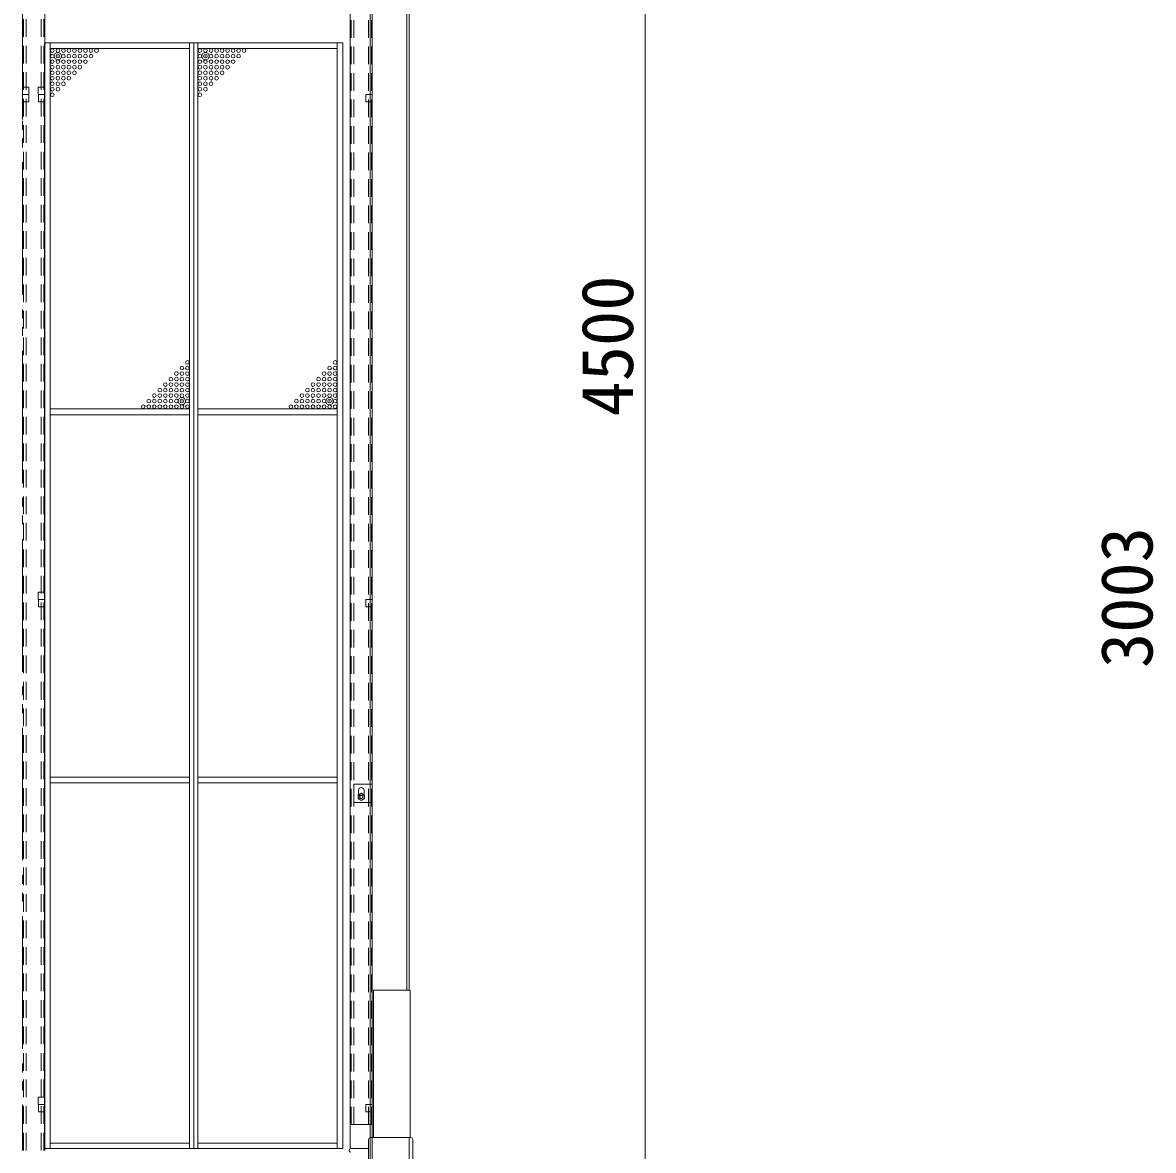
# Model space of a CAD drawing. Units: millimetres, scale not verified. Extents: x -9305 to 9305, y -6415 to 6415.
# Drawn here: x -1598 to 1473, y -3607 to -544 of the extents above; entities that cross this region are included whole.
import ezdxf
from ezdxf.enums import TextEntityAlignment as Align

# ---------------------------------------------------------------- set-up
doc = ezdxf.new("R2010")
doc.units = ezdxf.units.MM
doc.header["$LTSCALE"] = 40
doc.header["$PDMODE"] = 32
doc.header["$PDSIZE"] = 20
doc.linetypes.add('DASHED1', pattern=[1.8, 1.2, -0.6])
doc.linetypes.add('DOUBLE_CHAIN2', pattern=[12.8, 9, -1, 0.6, -0.6, 0.6, -1])
for name, color, linetype, lineweight in [('0-0_0', 7, 'Continuous', 9), ('0-5_CYG-36', 7, 'Continuous', 9), ('0-6_CYG-72', 7, 'Continuous', 9), ('0-B_ﾒッｼュﾊﾟﾈﾙ用ﾌﾞﾛッｸ', 7, 'Continuous', 9)]:
    doc.layers.add(name, color=color, linetype=linetype, lineweight=lineweight)
doc.styles.add('ＭＳ ゴシック', font='')
doc.styles.get('ＭＳ ゴシック').set_extended_font_data('MS Gothic')

msp = doc.modelspace()

# ---------------------------------------------------------------- linework, layer by layer
at = {"layer": '0-0_0'}
for p, q in [((92.64, -3672.47), (92.64, 827.54)), ((92.64, 823.54), (92.64, -3668.47))]:
    msp.add_line(p, q, dxfattribs=at)
at = {"layer": '0-5_CYG-36', "linetype": 'DOUBLE_CHAIN2'}
msp.add_line((-1598.16, 612.51), (-1598.16, -3607.28), dxfattribs=at)
at = {"layer": '0-5_CYG-36'}
for p, q in [((-1598.16, -807.42), (-1598.16, 612.51)), ((-1538.17, -3607.28), (-1538.17, 612.51)), ((-1538.47, -599.48), (-1538.47, -3602.48)), ((-728.47, -599.48), (-1538.47, -599.48)), ((-1523.47, -3602.48), (-1523.47, -599.48)), ((-1144.47, -3602.48), (-1144.47, -599.48)), ((-1133.47, -3602.48), (-1133.47, -599.48)), ((-1122.47, -3602.48), (-1122.47, -599.48)), ((-743.47, -3602.48), (-743.47, -599.48)), ((-728.47, -599.48), (-728.47, -3602.48)), ((-1144.47, -614.48), (-1523.47, -614.48)), ((-743.47, -614.48), (-1122.47, -614.48)), ((-1598.16, -719.48), (-1581.16, -719.48)), ((-1581.16, -719.48), (-1581.16, -759.47)), ((-1555.47, -719.48), (-1555.47, -739.48)), ((-1538.47, -719.48), (-1555.47, -719.48)), ((-1581.16, -739.48), (-1598.16, -739.48)), ((-1581.16, -759.47), (-1597.86, -759.47)), ((-1555.47, -739.48), (-1538.47, -739.48)), ((-1555.46, -739.48), (-1538.17, -739.48)), ((-1555.46, -759.48), (-1555.46, -739.48)), ((-1538.17, -759.48), (-1555.46, -759.48)), ((-1144.47, -1593.48), (-1523.47, -1593.48)), ((-743.47, -1593.48), (-1122.47, -1593.48)), ((-1144.47, -1609.48), (-1523.47, -1609.48)), ((-743.47, -1609.48), (-1122.47, -1609.48)), ((-1555.47, -2090.98), (-1555.47, -2110.98)), ((-1538.47, -2090.98), (-1555.47, -2090.98)), ((-1555.47, -2110.98), (-1538.47, -2110.98)), ((-1555.46, -2110.98), (-1538.17, -2110.98)), ((-1555.46, -2130.98), (-1555.46, -2110.98)), ((-1538.17, -2130.98), (-1555.46, -2130.98)), ((-1144.47, -2593.48), (-1523.47, -2593.48)), ((-1144.47, -2609.48), (-1523.47, -2609.48)), ((-743.47, -2593.48), (-1122.47, -2593.48)), ((-743.47, -2609.48), (-1122.47, -2609.48)), ((-1555.47, -3462.48), (-1538.47, -3462.48)), ((-1555.47, -3482.48), (-1555.47, -3462.48)), ((-1538.47, -3482.48), (-1555.47, -3482.48)), ((-1555.46, -3482.48), (-1538.17, -3482.48)), ((-1555.46, -3502.48), (-1555.46, -3482.48)), ((-1538.17, -3502.48), (-1555.46, -3502.48)), ((-1598.16, -3607.28), (-1598.16, -3557.28)), ((-1144.47, -3587.48), (-1523.47, -3587.48)), ((-743.47, -3587.48), (-1122.47, -3587.48)), ((-728.47, -3602.48), (-1538.47, -3602.48))]:
    msp.add_line(p, q, dxfattribs=at)
at = {"layer": '0-5_CYG-36', "linetype": 'DASHED1'}
for p, q in [((-1595.86, -3607.28), (-1595.86, 612.51)), ((-1588.16, -3607.28), (-1588.16, 612.51)), ((-1548.17, -3607.28), (-1548.17, 612.51)), ((-1540.47, -3607.28), (-1540.47, 612.51))]:
    msp.add_line(p, q, dxfattribs=at)
at = {"layer": '0-6_CYG-72'}
for p, q in [((-554.38, 827.54), (-554.38, -3172.46)), ((-548.37, 827.54), (-548.37, -3172.46)), ((-654.38, -3672.46), (-654.38, 427.54)), ((-648.37, -3672.46), (-648.37, 427.54)), ((-708.36, 137.53), (-708.36, -3537.28)), ((-648.37, -3537.28), (-648.37, 137.53)), ((-708.07, -599.48), (-708.07, -3602.48)), ((-665.67, -739.48), (-648.37, -739.48)), ((-665.67, -759.48), (-665.67, -739.48)), ((-648.37, -759.48), (-665.67, -759.48)), ((-665.67, -2110.98), (-648.37, -2110.98)), ((-665.67, -2130.98), (-665.67, -2110.98)), ((-648.37, -2130.98), (-665.67, -2130.98)), ((-698.37, -2612.46), (-648.37, -2612.46)), ((-698.37, -2662.46), (-698.37, -2612.46)), ((-686.87, -2642.42), (-678.37, -2637.51)), ((-685.87, -2629.46), (-685.87, -2641.84)), ((-678.37, -2637.51), (-669.87, -2642.42)), ((-670.87, -2629.46), (-670.87, -2641.84)), ((-648.37, -2662.46), (-698.37, -2662.46)), ((-686.87, -2652.24), (-686.87, -2642.42)), ((-678.37, -2657.14), (-686.87, -2652.24)), ((-669.87, -2652.24), (-678.37, -2657.14)), ((-669.87, -2642.42), (-669.87, -2652.24)), ((-645.17, -3572.46), (-645.17, -3172.46)), ((-645.17, -3172.46), (-545.17, -3172.46)), ((-545.17, -3172.46), (-545.17, -3572.46)), ((-665.67, -3482.49), (-648.37, -3482.49)), ((-665.67, -3502.48), (-665.67, -3482.49)), ((-648.37, -3502.48), (-665.67, -3502.48)), ((-708.36, -3537.46), (-648.37, -3537.46)), ((-658.37, -3577.46), (-658.37, -3652.46)), ((-658.37, -3577.47), (-658.37, -3652.46)), ((-648.37, -3572.46), (-653.37, -3572.46)), ((-551.58, -3572.47), (-653.37, -3572.47)), ((-645.17, -3572.46), (-543.37, -3572.46)), ((-548.38, -3572.47), (-543.38, -3572.47)), ((-548.37, -3672.46), (-548.37, -3572.46)), ((-538.38, -3577.47), (-538.38, -3652.46)), ((-538.37, -3577.46), (-538.37, -3652.46)), ((-658.37, -3602.46), (-706.37, -3602.46))]:
    msp.add_line(p, q, dxfattribs=at)
at = {"layer": '0-6_CYG-72', "linetype": 'DASHED1'}
for p, q in [((-706.06, -3537.46), (-706.06, 137.53)), ((-698.37, -3537.46), (-698.37, 137.53)), ((-658.37, -3537.46), (-658.37, 137.53)), ((-654.38, -3537.28), (-654.38, 137.54)), ((-650.67, -3537.46), (-650.67, 137.53))]:
    msp.add_line(p, q, dxfattribs=at)
at = {"layer": '0-6_CYG-72'}
for radius in [8.5, 5, 5, 4.19]:
    msp.add_circle((-678.37, -2647.33), radius, dxfattribs=at)
for centre, radius, start, end in [((-678.37, -2629.46), 7.5, 0, 180), ((-653.37, -3577.46), 5, 90, 180), ((-653.37, -3577.47), 5, 90, 180), ((-543.38, -3577.47), 5, 0, 90), ((-543.37, -3577.46), 5, 0, 90), ((-706.37, -3607.46), 5, 90, 270)]:
    msp.add_arc(centre, radius, start, end, dxfattribs=at)
at = {"layer": '0-B_ﾒッｼュﾊﾟﾈﾙ用ﾌﾞﾛッｸ'}
for centre in [(-1517.47, -620.48), (-1517.47, -635.48), (-1502.47, -620.48), (-1502.47, -635.48), (-1487.47, -620.48), (-1487.47, -635.48), (-1472.47, -620.48), (-1472.47, -635.48), (-1457.47, -620.48), (-1457.47, -635.48), (-1442.47, -620.48), (-1442.47, -635.48), (-1427.47, -620.48), (-1427.47, -635.48), (-1412.47, -620.48), (-1412.47, -635.48), (-1397.47, -620.48), (-1116.47, -620.48), (-1116.47, -635.48), (-1101.47, -620.48), (-1101.47, -635.48), (-1086.47, -620.48), (-1086.47, -635.48), (-1071.47, -620.48), (-1071.47, -635.48), (-1056.47, -620.48), (-1056.47, -635.48), (-1041.47, -620.48), (-1041.47, -635.48), (-1026.47, -620.48), (-1026.47, -635.48), (-1011.47, -620.48), (-1011.47, -635.48), (-996.47, -620.48), (-1517.47, -650.48), (-1517.47, -665.48), (-1517.47, -680.48), (-1502.47, -650.48), (-1502.47, -665.48), (-1502.47, -680.48), (-1487.47, -650.48), (-1487.47, -665.48), (-1487.47, -680.48), (-1472.47, -650.48), (-1472.47, -665.48), (-1472.47, -680.48), (-1457.47, -650.48), (-1457.47, -665.48), (-1457.47, -680.48), (-1442.47, -650.48), (-1442.47, -665.48), (-1427.47, -650.48), (-1116.47, -650.48), (-1116.47, -665.48), (-1116.47, -680.48), (-1101.47, -650.48), (-1101.47, -665.48), (-1101.47, -680.48), (-1086.47, -650.48), (-1086.47, -665.48), (-1086.47, -680.48), (-1071.47, -650.48), (-1071.47, -665.48), (-1071.47, -680.48), (-1056.47, -650.48), (-1056.47, -665.48), (-1056.47, -680.48), (-1041.47, -650.48), (-1041.47, -665.48), (-1026.47, -650.48), (-1517.47, -695.48), (-1517.47, -710.48), (-1502.47, -695.48), (-1502.47, -710.48), (-1487.47, -695.48), (-1487.47, -710.48), (-1472.47, -695.48), (-1116.47, -695.48), (-1116.47, -710.48), (-1101.47, -695.48), (-1101.47, -710.48), (-1086.47, -695.48), (-1086.47, -710.48), (-1071.47, -695.48), (-1517.47, -725.48), (-1517.47, -740.48), (-1502.47, -725.48), (-1116.47, -725.48), (-1116.47, -740.48), (-1101.47, -725.48), (-1150.47, -1467.48), (-749.47, -1467.48), (-1180.47, -1497.48), (-1165.47, -1482.48), (-1165.47, -1497.48), (-1150.47, -1482.48), (-1150.47, -1497.48), (-779.47, -1497.48), (-764.47, -1482.48), (-764.47, -1497.48), (-749.47, -1482.48), (-749.47, -1497.48), (-1210.47, -1527.48), (-1195.47, -1512.48), (-1195.47, -1527.48), (-1180.47, -1512.48), (-1180.47, -1527.48), (-1165.47, -1512.48), (-1165.47, -1527.48), (-1150.47, -1512.48), (-1150.47, -1527.48), (-809.47, -1527.48), (-794.47, -1512.48), (-794.47, -1527.48), (-779.47, -1512.48), (-779.47, -1527.48), (-764.47, -1512.48), (-764.47, -1527.48), (-749.47, -1512.48), (-749.47, -1527.48), (-1240.47, -1557.48), (-1225.47, -1542.48), (-1225.47, -1557.48), (-1210.47, -1542.48), (-1210.47, -1557.48), (-1195.47, -1542.48), (-1195.47, -1557.48), (-1180.47, -1542.48), (-1180.47, -1557.48), (-1165.47, -1542.48), (-1165.47, -1557.48), (-1150.47, -1542.48), (-1150.47, -1557.48), (-839.47, -1557.48), (-824.47, -1542.48), (-824.47, -1557.48), (-809.47, -1542.48), (-809.47, -1557.48), (-794.47, -1542.48), (-794.47, -1557.48), (-779.47, -1542.48), (-779.47, -1557.48), (-764.47, -1542.48), (-764.47, -1557.48), (-749.47, -1542.48), (-749.47, -1557.48), (-1270.47, -1587.48), (-1255.47, -1572.48), (-1255.47, -1587.48), (-1240.47, -1572.48), (-1240.47, -1587.48), (-1225.47, -1572.48), (-1225.47, -1587.48), (-1210.47, -1572.48), (-1210.47, -1587.48), (-1195.47, -1572.48), (-1195.47, -1587.48), (-1180.47, -1572.48), (-1180.47, -1587.48), (-1165.47, -1572.48), (-1165.47, -1587.48), (-1150.47, -1572.48), (-1150.47, -1587.48), (-869.47, -1587.48), (-854.47, -1572.48), (-854.47, -1587.48), (-839.47, -1572.48), (-839.47, -1587.48), (-824.47, -1572.48), (-824.47, -1587.48), (-809.47, -1572.48), (-809.47, -1587.48), (-794.47, -1572.48), (-794.47, -1587.48), (-779.47, -1572.48), (-779.47, -1587.48), (-764.47, -1572.48), (-764.47, -1587.48), (-749.47, -1572.48), (-749.47, -1587.48)]:
    msp.add_circle(centre, 5, dxfattribs=at)
for p in [(-1502.47, -635.48), (-1101.47, -635.48), (-1165.47, -1572.48), (-764.47, -1572.48)]:
    msp.add_point(p, dxfattribs=at)

# ---------------------------------------------------------------- texts
at = {"layer": '0-0_0', "style": 'ＭＳ ゴシック'}
for s, p in [('4500', (102.1, -1614.4)), ('3003', (1513.1, -2297.42))]:
    msp.add_text(s, height=140.8, rotation=90, dxfattribs=at).set_placement(p, align=Align.BOTTOM_LEFT)

doc.saveas('drawing.dxf')
